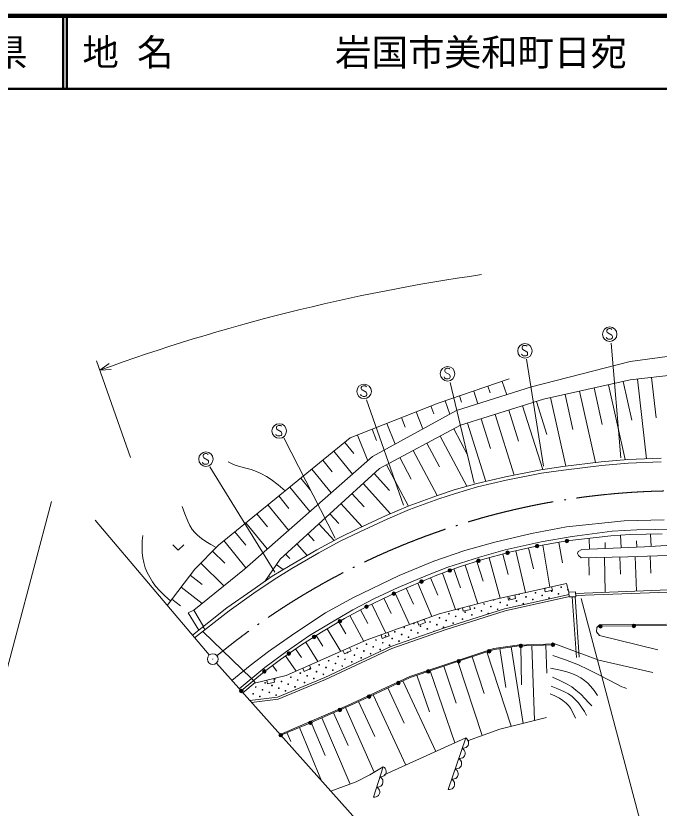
# Model space of a CAD drawing. Units: millimetres, scale not verified. Extents: x -625 to 649156, y -131660 to 228340.
# Drawn here: x 330419 to 418600, y 119774 to 228340 of the extents above; entities that cross this region are included whole.
import ezdxf
from ezdxf.enums import TextEntityAlignment as Align

# ---------------------------------------------------------------- set-up
doc = ezdxf.new("R2010")
doc.units = ezdxf.units.MM
doc.header["$LTSCALE"] = 1000
doc.linetypes.add('LONG_DASHED_DOTTED', pattern=[15.25, 12, -1.5, 0.25, -1.5])
for name, color, linetype, lineweight in [('M-TTL', 2, 'Continuous', 140), ('M-TTL-LINE', 7, 'Continuous', 50), ('S-BGD', 7, 'Continuous', 13), ('S-BGD-HTXT', 6, 'Continuous', 13), ('S-BMK', 2, 'LONG_DASHED_DOTTED', 13)]:
    doc.layers.add(name, color=color, linetype=linetype, lineweight=lineweight)
doc.layers.add('M-TTL-TXT', color=7, linetype='Continuous')
doc.styles.add('ＭＳ ゴシック', font='')
doc.styles.get('ＭＳ ゴシック').set_extended_font_data('MS Gothic')

# ---------------------------------------------------------------- blocks, each defined once
blk = doc.blocks.new('BUHIN1')
at = {"color": 2, "linetype": 'Continuous', "lineweight": 13}
for radius in [746, 22.5]:
    blk.add_circle((0, 0), radius, dxfattribs=at)
blk = doc.blocks.new('BUHIN13')
at = {"color": 7, "linetype": 'Continuous', "lineweight": 13}
blk.add_lwpolyline([(310, 645), (255, 705), (180, 740), (75, 760), (-80, 760), (-210, 725), (-320, 650), (-385, 540), (-390, 425), (-385, 350), (-345, 250), (-275, 195), (270, -120), (330, -210), (370, -335), (360, -455), (325, -550), (255, -640), (100, -685), (-130, -685), (-230, -670), (-325, -625), (-405, -550), (-475, -435)], dxfattribs=at)
blk.add_circle((0, 0), 995, dxfattribs=at)
blk = doc.blocks.new('BUHIN28')
at = {"color": 7, "linetype": 'Continuous', "lineweight": 13}
for radius in [249, 220, 191, 161, 132, 97.5, 67.5, 38.8, 7.5]:
    blk.add_circle((0, 0), radius, dxfattribs=at)
blk = doc.blocks.new('BUHIN29')
at = {"color": 7, "linetype": 'Continuous', "lineweight": 13}
for radius in [249, 220, 191, 161, 132, 97.5, 67.5, 38.8, 7.5]:
    blk.add_circle((0, 0), radius, dxfattribs=at)
blk = doc.blocks.new('BUHIN39')
at = {"color": 7, "linetype": 'Continuous', "lineweight": 13}
for radius in [249, 220, 191, 161, 132, 97.5, 67.5, 38.8, 7.5]:
    blk.add_circle((0, 0), radius, dxfattribs=at)
blk = doc.blocks.new('BUHIN52')
at = {"color": 7, "linetype": 'Continuous', "lineweight": 13}
blk.add_lwpolyline([(-458, -201), (-257, -659), (659, -257), (458, 201)], dxfattribs=at)
blk = doc.blocks.new('BUHIN53')
at = {"color": 7, "linetype": 'Continuous', "lineweight": 13}
blk.add_lwpolyline([(-470, -171), (-299, -641), (641, -299), (470, 171)], dxfattribs=at)
blk = doc.blocks.new('BUHIN55')
at = {"color": 7, "linetype": 'Continuous', "lineweight": 13}
blk.add_lwpolyline([(-488, -109), (-379, -597), (597, -379), (488, 109)], dxfattribs=at)
blk = doc.blocks.new('BUHIN56')
at = {"color": 7, "linetype": 'Continuous', "lineweight": 13}
blk.add_lwpolyline([(-224, -698), (-46, -697), (117, -657), (314, -570), (447, -443), (552, -296), (621, -80), (621, 101), (586, 281), (477, 467), (366, 591), (224, 698)], dxfattribs=at)
blk = doc.blocks.new('BUHIN57')
at = {"color": 7, "linetype": 'Continuous', "lineweight": 13}
blk.add_lwpolyline([(-240, -707), (-59, -709), (108, -671), (310, -586), (448, -459), (557, -311), (631, -92), (635, 92), (603, 277), (494, 467), (383, 596), (240, 707)], dxfattribs=at)

msp = doc.modelspace()

# ---------------------------------------------------------------- linework, layer by layer
at = {"layer": 'M-TTL'}
msp.add_line((649156, 228340), (9156, 228340), dxfattribs=at)
at = {"layer": 'M-TTL-LINE'}
for p, q in [((336906, 228340), (336906, 218340)), ((337406, 228340), (337406, 218340)), ((9156, 218340), (649156, 218340))]:
    msp.add_line(p, q, dxfattribs=at)
at = {"layer": 'S-BGD'}
for p, q in [((412031, 183479), (413339, 167785)), ((414609, 180977), (425561, 182455)), ((402739, 166622), (400413, 181299)), ((401113, 177507), (414609, 180977)), ((414643, 178464), (426310, 179812)), ((388294, 175279), (398059, 178583)), ((389951, 178102), (393220, 164297)), ((397082, 178253), (397700, 176426)), ((402730, 175810), (414643, 178464)), ((413650, 178243), (414833, 172932)), ((415615, 178576), (416877, 167652)), ((417560, 178801), (418199, 173261)), ((390818, 174247), (401113, 177507)), ((395129, 177592), (395432, 176698)), ((409679, 177358), (410794, 172353)), ((411664, 177800), (413952, 167529)), ((391223, 176270), (391513, 175414)), ((393176, 176931), (393768, 175181)), ((403722, 176031), (405816, 166633)), ((405708, 176474), (406776, 171680)), ((407693, 176916), (409871, 167139)), ((376252, 170507), (388294, 175279)), ((383576, 161286), (378490, 175745)), ((387290, 174881), (387708, 173827)), ((389270, 175609), (389901, 173745)), ((391363, 172230), (402730, 175810)), ((399888, 174915), (402638, 166183)), ((401783, 175512), (403206, 170991)), ((379314, 167949), (390818, 174247)), ((385283, 174086), (386218, 171728)), ((396099, 173722), (398713, 165423)), ((397994, 174318), (399334, 170064)), ((383276, 173291), (383793, 171987)), ((394205, 173125), (395483, 169067)), ((379262, 171700), (379878, 170147)), ((380285, 166333), (391363, 172230)), ((381269, 172495), (382401, 169639)), ((390440, 171739), (392383, 168089)), ((392310, 172528), (394822, 164555)), ((358190, 155822), (376252, 170507)), ((367155, 170513), (374203, 156781)), ((377255, 170904), (378656, 167372)), ((388594, 170756), (392255, 163877)), ((375499, 169895), (376755, 168350)), ((386747, 169773), (388478, 166521)), ((373994, 168671), (376551, 165526)), ((384901, 168790), (388188, 162615)), ((361740, 152536), (379314, 167949)), ((372489, 167447), (373790, 165847)), ((383055, 167807), (384629, 164849)), ((405416, 166583), (410639, 167235)), ((410639, 167235), (414304, 167560)), ((414304, 167560), (418883, 167723)), ((418892, 167223), (414335, 167061)), ((365939, 152099), (357002, 166558)), ((366646, 153903), (380285, 166333)), ((370984, 166223), (373632, 162966)), ((381209, 166825), (384220, 161167)), ((397525, 165189), (402403, 166149)), ((402403, 166149), (405416, 166583)), ((410692, 166737), (405483, 166088)), ((414335, 167061), (410692, 166737)), ((379528, 165643), (381653, 163310)), ((393589, 164266), (397525, 165189)), ((402487, 165656), (397630, 164700)), ((405483, 166088), (402487, 165656)), ((369479, 165000), (370826, 163343)), ((378012, 164261), (381789, 160117)), ((390522, 163370), (393589, 164266)), ((397630, 164700), (393716, 163782)), ((367973, 163776), (370713, 160406)), ((376497, 162880), (378161, 161054)), ((388222, 162628), (390522, 163370)), ((390669, 162892), (388385, 162155)), ((393716, 163782), (390669, 162892)), ((366468, 162552), (367861, 160839)), ((384205, 161162), (388222, 162628)), ((388385, 162155), (384390, 160697)), ((364963, 161329), (367794, 157846)), ((374981, 161499), (377871, 158328)), ((381192, 159859), (384205, 161162)), ((384390, 160697), (381396, 159402)), ((363458, 160105), (364896, 158335)), ((373465, 160118), (374702, 158761)), ((377345, 158085), (381192, 159859)), ((361953, 158881), (364876, 155286)), ((371950, 158737), (374037, 156446)), ((381396, 159402), (377559, 157633)), ((413790, 159134), (405887, 158315)), ((419304, 159298), (413790, 159134)), ((360448, 157657), (361932, 155832)), ((374658, 156782), (377345, 158085)), ((377559, 157633), (374886, 156337)), ((405887, 158315), (401083, 157387)), ((406667, 157016), (412167, 157720)), ((412167, 157720), (415547, 157931)), ((415547, 157931), (420582, 158002)), ((358942, 156434), (361957, 152726)), ((370434, 157356), (371307, 156398)), ((371699, 155180), (374658, 156782)), ((374886, 156337), (371944, 154744)), ((401083, 157387), (396060, 156241)), ((402442, 156277), (406667, 157016)), ((411964, 157086), (405957, 156382)), ((409065, 155278), (409008, 156740)), ((414640, 157262), (411964, 157086)), ((413372, 155446), (413305, 157175)), ((419006, 157368), (414640, 157262)), ((415526, 155530), (415492, 156406)), ((417519, 155633), (417405, 157329)), ((354959, 152518), (358190, 155822)), ((368919, 155974), (370354, 154399)), ((396060, 156241), (391979, 155094)), ((397512, 155150), (402442, 156277)), ((400686, 155440), (401354, 152572)), ((402656, 155828), (403625, 150063)), ((404857, 156197), (405331, 153374)), ((416602, 155572), (407989, 155236)), ((411219, 155362), (411187, 156177)), ((422099, 155940), (416602, 155572)), ((357382, 154996), (359058, 153357)), ((367403, 154593), (367972, 153970)), ((368013, 153040), (371699, 155180)), ((371944, 154744), (368268, 152610)), ((391979, 155094), (387721, 153620)), ((389652, 152783), (393956, 154164)), ((393956, 154164), (397512, 155150)), ((397152, 154587), (397903, 151769)), ((398946, 155035), (400278, 149315)), ((407509, 154922), (407428, 154666)), ((407428, 154666), (407536, 154410)), ((407989, 155236), (407509, 154922)), ((407536, 154410), (407888, 154063)), ((407888, 154063), (414290, 154231)), ((413223, 154203), (413285, 151821)), ((414290, 154231), (426624, 154633)), ((415318, 154264), (415472, 149520)), ((417373, 154332), (417450, 151965)), ((355767, 153344), (358930, 150251)), ((364541, 150850), (366646, 153903)), ((366119, 153139), (367081, 152477)), ((387721, 153620), (382971, 151655)), ((392029, 153081), (393755, 147784)), ((393596, 153592), (394475, 150895)), ((395304, 154094), (396786, 148535)), ((408955, 154091), (409018, 151685)), ((411089, 154147), (411214, 149359)), ((351173, 147563), (354959, 152518)), ((354834, 146919), (361740, 152536)), ((365543, 151548), (368013, 153040)), ((368268, 152610), (365816, 151128)), ((386625, 151621), (389652, 152783)), ((390463, 152545), (391386, 149977)), ((354328, 151692), (355971, 150436)), ((362775, 149620), (365543, 151548)), ((365816, 151128), (363062, 149211)), ((365067, 151613), (365210, 151514)), ((382971, 151655), (376706, 148652)), ((382822, 150002), (386625, 151621)), ((387253, 151339), (388245, 148976)), ((388896, 151981), (390690, 146990)), ((353066, 150040), (355956, 147832)), ((379570, 148480), (382822, 150002)), ((383927, 149922), (384918, 147705)), ((385535, 150617), (387453, 146049)), ((395804, 148315), (405880, 150567)), ((405880, 150567), (406239, 149389)), ((359355, 147205), (362775, 149620)), ((363062, 149211), (359653, 146803)), ((382431, 149253), (384365, 144926)), ((397397, 147107), (406243, 149052)), ((406308, 148759), (397475, 146817)), ((406239, 149389), (407155, 149400)), ((406247, 148734), (406239, 149389)), ((407163, 148744), (406247, 148734)), ((407066, 148743), (407653, 140443)), ((407155, 149400), (407163, 148744)), ((407158, 149205), (421833, 149761)), ((421803, 149459), (407169, 148905)), ((351804, 148389), (352975, 147493)), ((376706, 148652), (372885, 146523)), ((376612, 146931), (379570, 148480)), ((379237, 147745), (381150, 143756)), ((380867, 148527), (381862, 146452)), ((388426, 146403), (395804, 148315)), ((407254, 140415), (406667, 148715)), ((354044, 146550), (354834, 146919)), ((354618, 143497), (359355, 147205)), ((354834, 146919), (356123, 144675)), ((359653, 146803), (354926, 143103)), ((373514, 145135), (376612, 146931)), ((377682, 146958), (378683, 145090)), ((389185, 144470), (397397, 147107)), ((397475, 146817), (389280, 144186)), ((355488, 144178), (354044, 146550)), ((372885, 146523), (368672, 143764)), ((376203, 146166), (378103, 142621)), ((378461, 142778), (388426, 146403)), ((356042, 144612), (356384, 144245)), ((370662, 143410), (373514, 145135)), ((374672, 145295), (375664, 143641)), ((381839, 141936), (389185, 144470)), ((410014, 143939), (410068, 144526)), ((410068, 144526), (410442, 144874)), ((410442, 144874), (419605, 145007)), ((419736, 144797), (410549, 144690)), ((356057, 143989), (362734, 137551)), ((368672, 143764), (365068, 141253)), ((367528, 141227), (370662, 143410)), ((371582, 143420), (372484, 141988)), ((373088, 144344), (374950, 141240)), ((389280, 144186), (381952, 141658)), ((410415, 143431), (410014, 143939)), ((418403, 141481), (410415, 143431)), ((367461, 137961), (378461, 142778)), ((370156, 142522), (371825, 139872)), ((399128, 142095), (404296, 142309)), ((404296, 142309), (410323, 140065)), ((365068, 141253), (362533, 139335)), ((364536, 139044), (367528, 141227)), ((368758, 141596), (369577, 140421)), ((372754, 137673), (381839, 141936)), ((381952, 141658), (372875, 137399)), ((384442, 137835), (395949, 141641)), ((394981, 141175), (398323, 130989)), ((395949, 141641), (399128, 142095)), ((396773, 141629), (397601, 136322)), ((398328, 141871), (399963, 131392)), ((399632, 142004), (399748, 136686)), ((401128, 142053), (401526, 131775)), ((403070, 142128), (403219, 138275)), ((367388, 140641), (368836, 138563)), ((392952, 140509), (394607, 135467)), ((410323, 140065), (417735, 138382)), ((362533, 139335), (360015, 137286)), ((361036, 136145), (364536, 139044)), ((365594, 139337), (366173, 138561)), ((389080, 139232), (390762, 134141)), ((390985, 139861), (394333, 129730)), ((363112, 136882), (367461, 137961)), ((385396, 137990), (387106, 132951)), ((387217, 138608), (390576, 128711)), ((361554, 135565), (363223, 136975)), ((363223, 136975), (362734, 137551)), ((366304, 134986), (372754, 137673)), ((372875, 137399), (366381, 134693)), ((375893, 133827), (384442, 137835)), ((383464, 137205), (387970, 127529)), ((381421, 136254), (383669, 131426)), ((366304, 134986), (362496, 134511)), ((366381, 134693), (362739, 134239)), ((379403, 135318), (383857, 125666)), ((366631, 129886), (375893, 133827)), ((375587, 133568), (379556, 124723)), ((377408, 134398), (379632, 129578)), ((373940, 132829), (375953, 128343)), ((370889, 131506), (372814, 127008)), ((372374, 132141), (376251, 123083)), ((396774, 130610), (403174, 132179)), ((369293, 130834), (372329, 123513)), ((392340, 129012), (396774, 130610)), ((367586, 130127), (368092, 128906)), ((380905, 124328), (392089, 129396)), ((392089, 129396), (389691, 122323)), ((378937, 124357), (380788, 125453)), ((380788, 125453), (379447, 121266)), ((377054, 123387), (378937, 124357)), ((373607, 122082), (377054, 123387))]:
    msp.add_line(p, q, dxfattribs=at)
for points in [[(367350, 163269), (366398, 164069), (365413, 164818), (364770, 165235), (364094, 165602), (363407, 165906), (362686, 166158), (361582, 166436), (360493, 166774), (360002, 166997), (359509, 167244)], [(353226, 161121), (353577, 160083), (353981, 159076), (354267, 158511), (354605, 157977), (354943, 157555), (355335, 157164), (355879, 156723), (356470, 156321), (357166, 155906), (357883, 155508)], [(351640, 148174), (350828, 148881), (350048, 149640), (349575, 150187), (349146, 150777), (348764, 151404), (348434, 152061), (348168, 152723), (347957, 153412), (347816, 154073), (347734, 154749), (347714, 155567), (347755, 156385), (347785, 156765), (347819, 157144)], [(405957, 156382), (401556, 155643), (398076, 154833), (394380, 153847), (391246, 152826), (388112, 151700), (384675, 150256), (381683, 148918), (378422, 147354), (375464, 145770), (372295, 143869), (369444, 142073), (366703, 140164), (364485, 138509), (361317, 135830)], [(351924, 155843), (352674, 155134), (353424, 155843)], [(391631, 147234), (391756, 146750), (392724, 147001), (392599, 147485)], [(366732, 129773), (370147, 131188), (373116, 132459), (376411, 133938), (380400, 135778), (384486, 137681), (388127, 138917), (391938, 140176), (395995, 141507), (399106, 141993), (400157, 142016), (404042, 142166)], [(404003, 140703), (405775, 140076), (407533, 139390), (408860, 138791), (410171, 138133), (411817, 137250), (413494, 136419), (413805, 136285), (414116, 136154)], [(403723, 138953), (404843, 138734), (405948, 138457), (406623, 138229), (407289, 137940), (407847, 137635), (408369, 137281), (408803, 136916), (409202, 136501), (409696, 135876), (410162, 135209)], [(364802, 137301), (364922, 136816), (365893, 137057), (365772, 137542)], [(403968, 137728), (405005, 137269), (406009, 136758), (406617, 136382), (407195, 135954), (407858, 135373), (408479, 134749), (408923, 134265), (409357, 133774)], [(403793, 136504), (404729, 136142), (405640, 135725), (406164, 135423), (406656, 135070), (407108, 134663), (407528, 134204), (407969, 133618), (408355, 133004), (408505, 132747), (408657, 132479)], [(407152, 132095), (406828, 132793), (406451, 133462), (406176, 133834), (405848, 134176), (405412, 134527), (404935, 134833), (404299, 135165), (403653, 135454)]]:
    msp.add_lwpolyline(points, dxfattribs=at)
for centre, radius in [((397823, 154765), 249), ((397823, 154765), 220), ((397823, 154765), 191), ((397823, 154765), 161), ((397823, 154765), 132), ((397823, 154765), 97.5), ((397823, 154765), 67.5), ((397823, 154765), 38.8), ((397823, 154765), 7.5), ((393823, 153666), 249), ((393823, 153666), 220), ((393823, 153666), 191), ((393823, 153666), 161), ((393823, 153666), 132), ((393823, 153666), 97.5), ((393823, 153666), 67.5), ((393823, 153666), 38.8), ((393823, 153666), 7.5), ((389892, 152340), 249), ((389892, 152340), 220), ((389892, 152340), 191), ((389892, 152340), 161), ((389892, 152340), 132), ((389892, 152340), 97.5), ((389892, 152340), 67.5), ((389892, 152340), 38.8), ((389892, 152340), 7.5), ((386031, 150825), 249), ((386031, 150825), 220), ((386031, 150825), 191), ((386031, 150825), 161), ((386031, 150825), 132), ((386031, 150825), 97.5), ((386031, 150825), 67.5), ((386031, 150825), 38.8), ((386031, 150825), 7.5), ((405163, 150065), 49.8), ((382230, 149163), 249), ((382230, 149163), 220), ((382230, 149163), 191), ((382230, 149163), 161), ((382230, 149163), 132), ((382230, 149163), 97.5), ((382230, 149163), 67.5), ((382230, 149163), 38.8), ((382230, 149163), 7.5), ((400345, 148727), 49.8), ((401641, 149294), 49.8), ((402572, 148930), 49.8), ((403867, 149498), 49.8), ((404799, 149134), 49.8), ((394596, 147754), 49.8), ((396823, 147957), 49.8), ((398118, 148524), 49.8), ((399050, 148160), 49.8), ((399981, 147796), 49.8), ((401277, 148363), 49.8), ((403503, 148566), 49.8), ((378483, 147384), 249), ((378483, 147384), 220), ((378483, 147384), 191), ((378483, 147384), 161), ((378483, 147384), 132), ((378483, 147384), 97.5), ((378483, 147384), 67.5), ((378483, 147384), 38.8), ((378483, 147384), 7.5), ((391074, 146983), 49.8), ((392005, 146619), 49.8), ((393301, 147186), 49.8), ((394232, 146822), 49.8), ((395527, 147389), 49.8), ((396459, 147025), 49.8), ((397754, 147593), 49.8), ((374842, 145396), 249), ((374842, 145396), 220), ((374842, 145396), 191), ((374842, 145396), 161), ((374842, 145396), 132), ((374842, 145396), 97.5), ((388483, 145849), 49.8), ((389414, 145484), 49.8), ((389778, 146416), 49.8), ((390710, 146052), 49.8), ((391641, 145688), 49.8), ((392937, 146255), 49.8), ((395163, 146458), 49.8), ((374842, 145396), 67.5), ((374842, 145396), 38.8), ((374842, 145396), 7.5), ((383665, 144511), 49.8), ((384961, 145078), 49.8), ((385892, 144714), 49.8), ((386823, 144350), 49.8), ((387187, 145281), 49.8), ((388119, 144917), 49.8), ((389050, 144553), 49.8), ((390346, 145120), 49.8), ((371297, 143240), 249), ((371297, 143240), 220), ((371297, 143240), 191), ((371297, 143240), 161), ((371297, 143240), 132), ((371297, 143240), 97.5), ((371297, 143240), 67.5), ((381074, 143376), 49.8), ((382370, 143944), 49.8), ((383301, 143579), 49.8), ((384597, 144147), 49.8), ((385528, 143783), 49.8), ((371297, 143240), 38.8), ((371297, 143240), 7.5), ((378483, 142242), 49.8), ((379779, 142809), 49.8), ((380710, 142445), 49.8), ((382006, 143012), 49.8), ((382937, 142648), 49.8), ((384232, 143215), 49.8), ((399639, 142004), 249), ((399639, 142004), 220), ((404042, 142166), 249), ((404042, 142166), 220), ((404042, 142166), 191), ((404042, 142166), 161), ((404042, 142166), 132), ((404042, 142166), 97.5), ((404042, 142166), 67.5), ((367837, 140954), 249), ((367837, 140954), 220), ((367837, 140954), 191), ((375892, 141107), 49.8), ((377188, 141674), 49.8), ((378119, 141310), 49.8), ((379415, 141878), 49.8), ((380346, 141514), 49.8), ((381642, 142081), 49.8), ((395307, 141281), 249), ((395307, 141281), 220), ((395307, 141281), 191), ((395307, 141281), 161), ((395307, 141281), 132), ((395307, 141281), 97.5), ((395307, 141281), 67.5), ((395307, 141281), 38.8), ((395307, 141281), 7.5), ((399639, 142004), 191), ((399639, 142004), 161), ((399639, 142004), 132), ((399639, 142004), 97.5), ((399639, 142004), 67.5), ((399639, 142004), 38.8), ((399639, 142004), 7.5), ((404042, 142166), 38.8), ((404042, 142166), 7.5), ((367837, 140954), 161), ((367837, 140954), 132), ((367837, 140954), 97.5), ((367837, 140954), 67.5), ((367837, 140954), 38.8), ((367837, 140954), 7.5), ((374597, 140540), 49.8), ((375528, 140176), 49.8), ((376824, 140743), 49.8), ((377755, 140379), 49.8), ((379051, 140946), 49.8), ((391121, 139906), 249), ((391121, 139906), 220), ((391121, 139906), 191), ((391121, 139906), 161), ((372006, 139405), 49.8), ((372937, 139041), 49.8), ((373302, 139973), 49.8), ((374233, 139609), 49.8), ((375164, 139245), 49.8), ((376460, 139812), 49.8), ((391121, 139906), 132), ((391121, 139906), 97.5), ((391121, 139906), 67.5), ((391121, 139906), 38.8), ((391121, 139906), 7.5), ((369415, 138271), 49.8), ((370347, 137907), 49.8), ((370711, 138838), 49.8), ((371642, 138474), 49.8), ((372573, 138110), 49.8), ((373869, 138677), 49.8), ((386940, 138514), 249), ((386940, 138514), 220), ((386940, 138514), 191), ((386940, 138514), 161), ((386940, 138514), 132), ((386940, 138514), 97.5), ((386940, 138514), 67.5), ((386940, 138514), 38.8), ((386940, 138514), 7.5), ((364597, 136933), 49.8), ((365893, 137500), 49.8), ((366824, 137136), 49.8), ((367756, 136772), 49.8), ((368120, 137704), 49.8), ((369051, 137340), 49.8), ((369982, 136975), 49.8), ((371278, 137543), 49.8), ((382842, 136915), 249), ((382842, 136915), 220), ((382842, 136915), 191), ((382842, 136915), 161), ((382842, 136915), 132), ((382842, 136915), 97.5), ((382842, 136915), 67.5), ((382842, 136915), 38.8), ((382842, 136915), 7.5), ((363302, 136366), 49.8), ((364233, 136002), 49.8), ((365529, 136569), 49.8), ((366460, 136205), 49.8), ((367392, 135841), 49.8), ((368687, 136408), 49.8), ((362938, 135435), 49.8), ((363869, 135070), 49.8), ((365165, 135638), 49.8), ((366096, 135274), 49.8), ((378845, 135061), 249), ((378845, 135061), 220), ((378845, 135061), 191), ((378845, 135061), 161), ((378845, 135061), 132), ((378845, 135061), 97.5), ((378845, 135061), 67.5), ((378845, 135061), 38.8), ((378845, 135061), 7.5), ((374837, 133231), 249), ((374837, 133231), 220), ((374837, 133231), 191), ((374837, 133231), 161), ((374837, 133231), 132), ((374837, 133231), 97.5), ((374837, 133231), 67.5), ((374837, 133231), 38.8), ((374837, 133231), 7.5), ((370799, 131467), 249), ((370799, 131467), 220), ((370799, 131467), 191), ((370799, 131467), 161), ((370799, 131467), 132), ((370799, 131467), 97.5), ((370799, 131467), 67.5), ((370799, 131467), 38.8), ((370799, 131467), 7.5), ((366732, 129773), 249), ((366732, 129773), 220), ((366732, 129773), 191), ((366732, 129773), 161), ((366732, 129773), 132), ((366732, 129773), 97.5), ((366732, 129773), 67.5), ((366732, 129773), 38.8), ((366732, 129773), 7.5)]:
    msp.add_circle(centre, radius, dxfattribs=at)
for centre, start, end in [((402936, 149862), 124.64152, 80.5503), ((399414, 149091), 155.65647, 49.53534), ((406094, 149701), 32.88427, 1.06641), ((395892, 148321), 176.63058, 28.56124), ((386256, 145645), 236.64519, 343.33871), ((387755, 143986), 9.17577, 208.88766), ((362574, 134503), 27.99821, 166.20371)]:
    msp.add_arc(centre, 49.8, start, end, dxfattribs=at)
at = {"layer": 'S-BGD-HTXT'}
for p, q in [((346146, 167822), (341485, 181051)), ((327978, 134392), (335289, 161795)), ((356932, 140765), (341297, 159219)), ((407924, 148516), (420511, 100979)), ((357917, 139634), (377005, 118282))]:
    msp.add_line(p, q, dxfattribs=at)
msp.add_lwpolyline([(343491, 179890), (341934, 179775), (343193, 180696)], dxfattribs=at)
msp.add_arc((430876, -64350), 259823, 98.10254, 110.01819, dxfattribs=at)
at = {"layer": 'S-BMK'}
msp.add_arc((421298, 63256), 100000, 73.70231, 129.27328, dxfattribs=at)

# ---------------------------------------------------------------- block references
at = {"layer": 'S-BGD'}
for name, p in [('BUHIN13', (411824, 184721)), ('BUHIN13', (400206, 182430)), ('BUHIN13', (389593, 179294)), ('BUHIN13', (378160, 176882)), ('BUHIN13', (366522, 171455)), ('BUHIN13', (356477, 167596)), ('BUHIN29', (405957, 156382)), ('BUHIN29', (401865, 155695)), ('BUHIN55', (403361, 150004)), ('BUHIN55', (398323, 148878)), ('BUHIN53', (385935, 145497)), ('BUHIN28', (410549, 144690)), ('BUHIN28', (415142, 144744)), ('BUHIN53', (380952, 143684)), ('BUHIN52', (375711, 141574)), ('BUHIN52', (370211, 139165)), ('BUHIN39', (364485, 138509)), ('BUHIN39', (361317, 135830)), ('BUHIN57', (391849, 128689)), ('BUHIN57', (391369, 127274)), ('BUHIN57', (390890, 125860)), ('BUHIN56', (380564, 124755)), ('BUHIN57', (390410, 124445)), ('BUHIN56', (380117, 123359)), ('BUHIN57', (389930, 123030)), ('BUHIN56', (379670, 121964))]:
    msp.add_blockref(name, p, dxfattribs=at)
at = {"layer": 'S-BMK'}
msp.add_blockref('BUHIN1', (357417, 140193), dxfattribs=at)

# ---------------------------------------------------------------- texts
at = {"layer": 'M-TTL-TXT', "style": 'ＭＳ ゴシック'}
msp.add_text('山\u3000口\u3000県', height=3666, dxfattribs=at).set_placement((319531, 223340), align=Align.MIDDLE_CENTER)
for s, p in [('地 名', (339536, 223340)), ('岩国市美和町日宛', (374180, 223340))]:
    msp.add_text(s, height=3666, dxfattribs=at).set_placement(p, align=Align.MIDDLE_LEFT)

doc.saveas('drawing.dxf')
